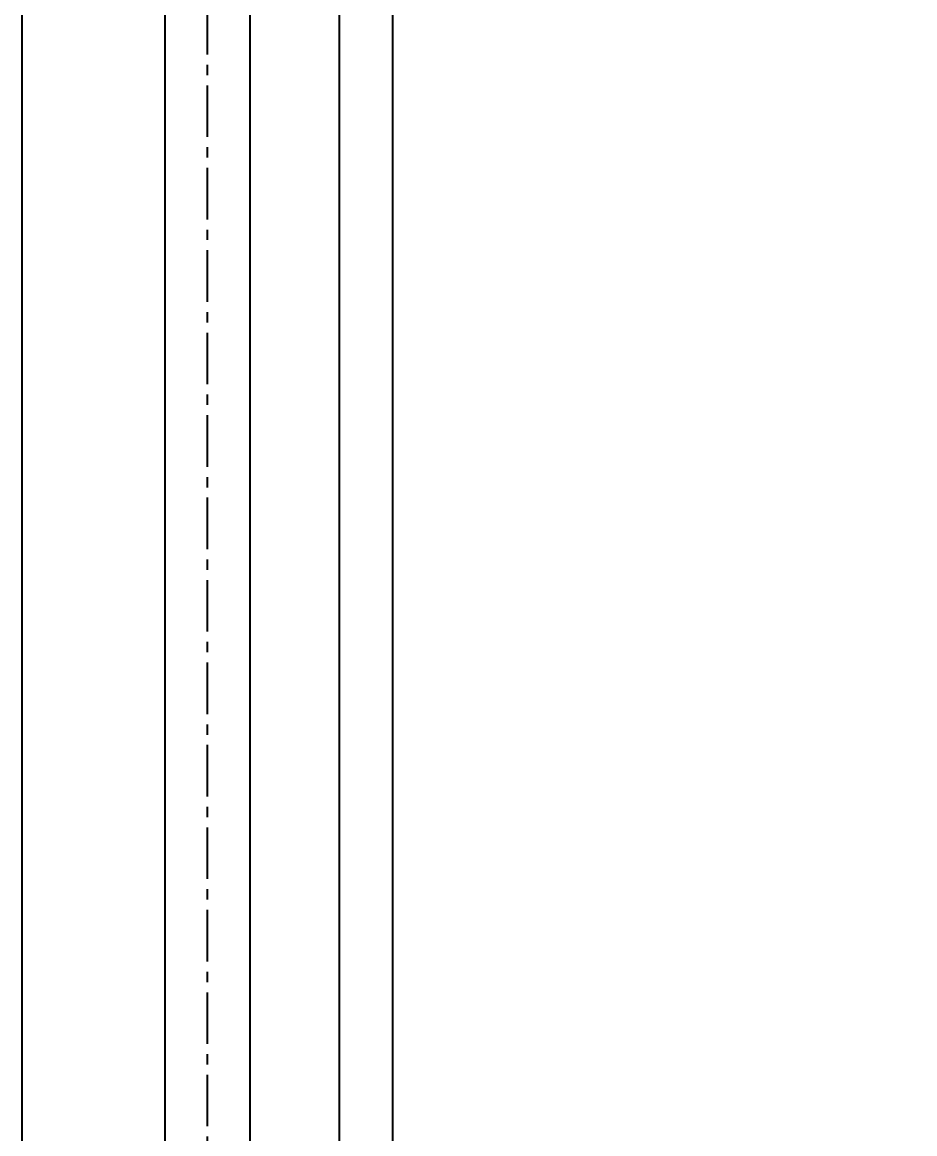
# Model space of a CAD drawing. Header units: inches. Extents: x 0 to 77285, y -118 to 40065.
# Drawn here: x 13307.6 to 13416, y 16839.6 to 16974.5 of the extents above; entities that cross this region are included whole.
import ezdxf

# ---------------------------------------------------------------- set-up
doc = ezdxf.new("R2010")
doc.units = ezdxf.units.IN
doc.header["$LTSCALE"] = 5
doc.header["$MEASUREMENT"] = 0
doc.linetypes.add('CENTER', pattern=[2, 1.25, -0.25, 0.25, -0.25])
for name, color, linetype in [('11', 1, 'CENTER'), ('B', 123, 'Continuous'), ('G', 231, 'Continuous')]:
    doc.layers.add(name, color=color, linetype=linetype)
doc.styles.add('SCI', font='')
doc.styles.get('SCI').set_extended_font_data('Gulim')
doc.dimstyles.new('SCH', dxfattribs={"dimtxt": 2.5, "dimasz": 2, "dimexe": 1.25, "dimexo": 0.625, "dimtad": 1, "dimdec": 8, "dimtxsty": 'SCI', "dimcen": 2.5, "dimclrd": 4, "dimclre": 4, "dimclrt": 7, "dimadec": 8, "dimazin": 2, "dimtfac": 1, "dimtdec": 8, "dimtmove": 0, "dimatfit": 3, "dimfxl": 1, "dimarcsym": 0})

# ---------------------------------------------------------------- blocks, each defined once
blk = doc.blocks.new('A$C8e4350b7')
for p, q in [((7340, 190), (180, 190)), ((7340, 145), (180, 145))]:
    blk.add_line(p, q)
at = {"layer": '11'}
blk.add_line((7340, 167.5), (180, 167.5), dxfattribs=at)
at = {"layer": 'B'}
for p, q in [((7340, 172.65), (180, 172.65)), ((7340, 162.35), (180, 162.35))]:
    blk.add_line(p, q, dxfattribs=at)
at = {"layer": 'G'}
blk.add_line((7340, 183.5), (180, 183.5), dxfattribs=at)
blk = doc.blocks.new('*D388')
at = {"color": 4, "lineweight": -2, "transparency": 16777216}
for p, q in [((13352.65, 16948.05), (13352.65, 17661.13)), ((17864.65, 16948.05), (17864.65, 17661.13)), ((17704.65, 17561.13), (13512.65, 17561.13))]:
    blk.add_line(p, q, dxfattribs=at)
at = {"color": 4, "transparency": 16777216}
for points in [[(13512.65, 17587.79), (13512.65, 17534.46), (13352.65, 17561.13)], [(17704.65, 17587.79), (17704.65, 17534.46), (17864.65, 17561.13)]]:
    blk.add_solid(points, dxfattribs=at)
at = {"layer": 'Defpoints', "color": 0, "transparency": 16777216}
for p in [(13352.65, 17561.13), (13352.65, 16898.05), (17864.65, 16898.05)]:
    blk.add_point(p, dxfattribs=at)
at = {"color": 7, "transparency": 16777216, "insert": (15608.65, 17713.92), "char_height": 200, "attachment_point": 5, "style": 'SCI'}
blk.add_mtext('4512', dxfattribs=at)

msp = doc.modelspace()

# ---------------------------------------------------------------- block references
at = {"rotation": 270}
msp.add_blockref('A$C8e4350b7', (13162.6497809, 22990.55047629), dxfattribs=at)

# ---------------------------------------------------------------- dimensions: what is measured, and where the dimension line sits
dim = msp.add_linear_dim(base=(13352.649780898, 17561.1274108849), p1=(17864.6497808981, 16898.0504762947), p2=(13352.649780898, 16898.0504762947), dimstyle='SCH', override={"dimscale": 80})
dim.commit()
dim.dimension.update_dxf_attribs({"geometry": '*D388', "text_midpoint": (15608.649780898, 17713.9236825227)})

doc.saveas('drawing.dxf')
